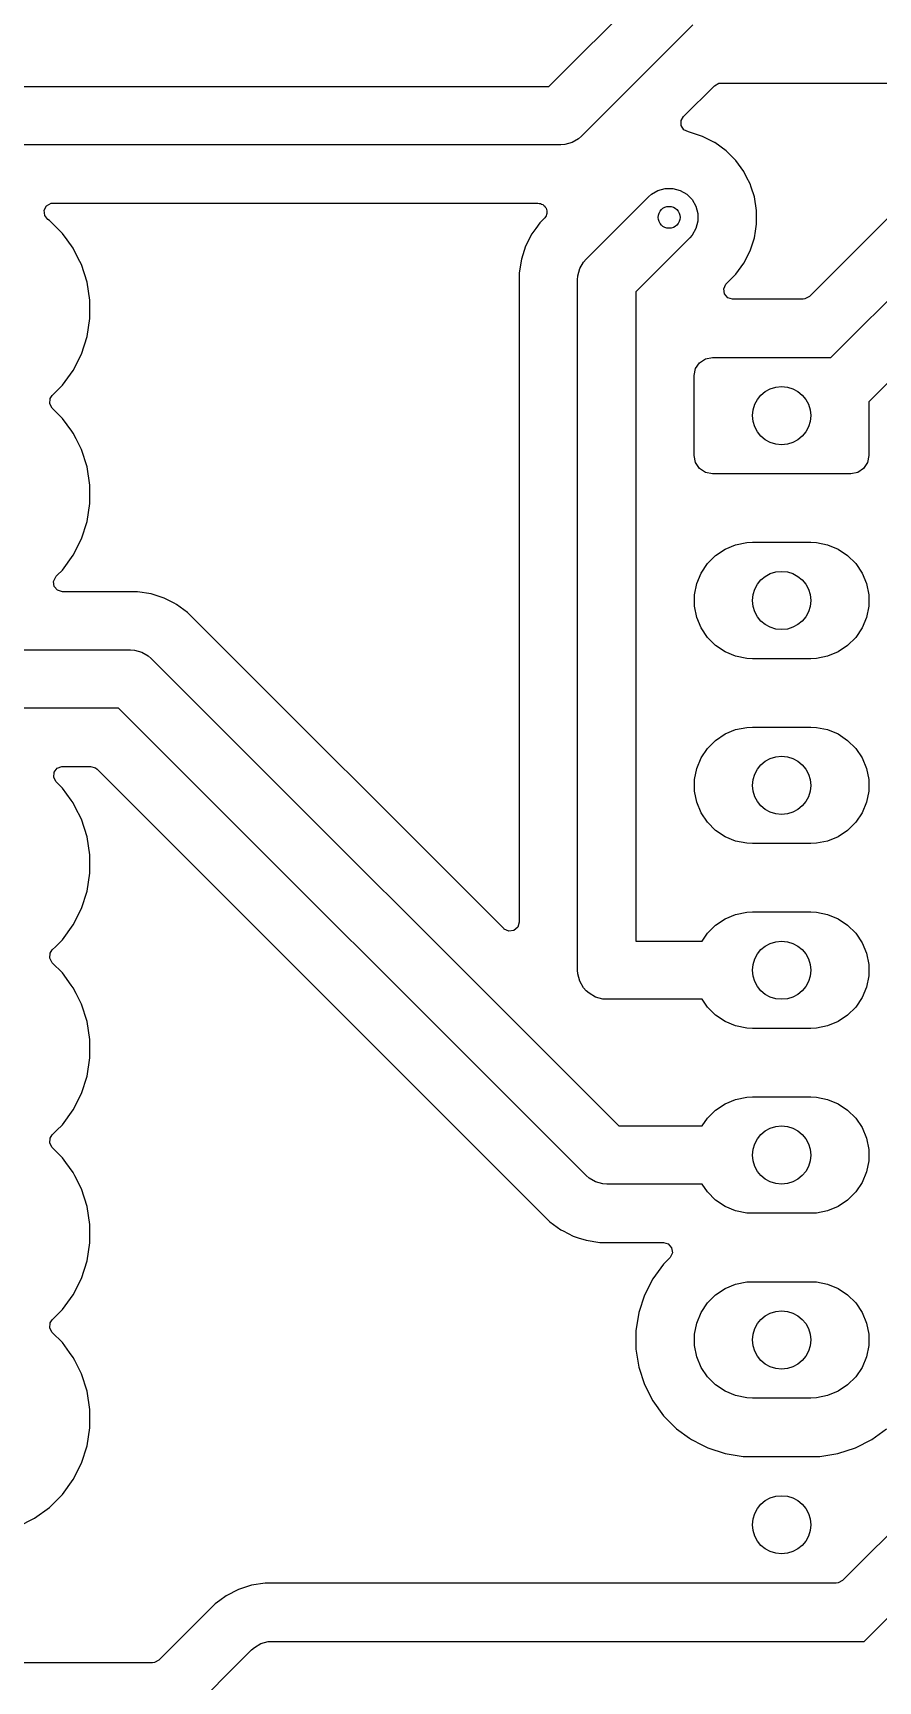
# Model space of a CAD drawing. Extents: x 44.5 to 133, y -119 to -55.5.
# Drawn here: x 92.22 to 103.82, y -106.31 to -83.66 of the extents above; entities that cross this region are included whole.
import ezdxf

# ---------------------------------------------------------------- set-up
doc = ezdxf.new("R2010")
doc.units = 0
doc.layers.add('BLACK', color=7, linetype='CONTINUOUS')

msp = doc.modelspace()

# ---------------------------------------------------------------- linework, layer by layer
at = {"layer": 'BLACK', "linetype": 'CONTINUOUS'}
for p, q in [((103.177514, -88.12), (109.054557, -82.242958)), ((99.303114, -84.3986), (100.834257, -82.867457)), ((109.503085, -82.9258), (103.7, -88.728885)), ((101.282786, -83.5503), (99.751643, -85.081443)), ((84.8663, -84.3986), (99.303114, -84.3986)), ((101.153077, -84.812086), (101.578045, -84.387119)), ((101.578045, -84.387119), (101.639368, -84.353634)), ((101.639368, -84.353634), (101.665726, -84.3508)), ((101.665726, -84.3508), (105.515274, -84.3508)), ((105.602955, -84.562481), (102.882255, -87.283181)), ((101.121295, -84.932994), (101.122295, -84.863131)), ((101.122295, -84.863131), (101.153077, -84.812086)), ((99.712305, -85.115941), (99.621874, -85.168152)), ((99.751643, -85.081443), (99.712305, -85.115941)), ((101.158225, -84.992306), (101.121295, -84.932994)), ((101.221359, -85.022238), (101.158225, -84.992306)), ((101.23602, -85.02456), (101.221359, -85.022238)), ((101.415736, -85.082954), (101.23602, -85.02456)), ((101.580131, -85.166718), (101.415736, -85.082954)), ((99.4688, -85.1986), (84.8663, -85.1986)), ((99.52101, -85.195178), (99.4688, -85.1986)), ((99.621874, -85.168152), (99.52101, -85.195178)), ((101.584099, -85.16874), (101.580131, -85.166718)), ((101.736973, -85.27981), (101.584099, -85.16874)), ((101.87059, -85.413427), (101.736973, -85.27981)), ((101.98166, -85.566301), (101.87059, -85.413427)), ((102.020135, -85.641813), (101.98166, -85.566301)), ((100.801826, -85.825948), (100.90269, -85.798922)), ((100.90269, -85.798922), (101.00711, -85.798922)), ((101.00711, -85.798922), (101.107974, -85.825948)), ((102.067445, -85.734663), (102.020135, -85.641813)), ((102.067445, -85.734665), (102.067445, -85.734663)), ((102.067447, -85.734668), (102.067445, -85.734665)), ((102.081797, -85.778834), (102.067447, -85.734668)), ((102.12584, -85.914381), (102.081797, -85.778834)), ((92.372281, -86.098474), (92.404887, -86.036679)), ((92.404887, -86.036679), (92.465726, -86.002322)), ((92.465726, -86.002322), (92.493811, -85.9991)), ((92.493811, -85.9991), (99.154174, -85.9991)), ((99.154174, -85.9991), (99.170644, -86.003936)), ((99.170644, -86.003936), (99.187809, -86.003749)), ((99.187809, -86.003749), (99.203473, -86.013575)), ((99.203473, -86.013575), (99.221213, -86.018785)), ((99.221213, -86.018785), (99.232452, -86.031756)), ((99.232452, -86.031756), (99.246996, -86.04088)), ((99.246996, -86.04088), (99.254861, -86.057617)), ((99.814557, -86.770157), (100.672057, -85.912657)), ((100.672057, -85.912657), (100.711395, -85.878159)), ((100.711395, -85.878159), (100.801826, -85.825948)), ((101.107974, -85.825948), (101.198405, -85.878159)), ((101.198405, -85.878159), (101.272241, -85.951995)), ((101.272241, -85.951995), (101.324452, -86.042426)), ((101.324452, -86.042426), (101.351478, -86.14329)), ((102.1554, -86.101013), (102.12584, -85.914381)), ((92.37826, -86.168088), (92.372281, -86.098474)), ((92.420925, -86.223418), (92.37826, -86.168088)), ((92.442654, -86.239205), (92.420925, -86.223418)), ((92.620794, -86.417345), (92.442654, -86.239205)), ((99.18171, -86.270926), (99.12611, -86.347453)), ((99.245469, -86.207166), (99.18171, -86.270926)), ((99.248767, -86.203276), (99.245469, -86.207166)), ((99.267524, -86.173378), (99.248767, -86.203276)), ((99.254861, -86.057617), (99.266968, -86.071589)), ((99.266968, -86.071589), (99.26941, -86.088578)), ((99.269781, -86.15636), (99.267524, -86.173378)), ((99.26941, -86.088578), (99.276712, -86.104115)), ((99.276912, -86.140747), (99.269781, -86.15636)), ((99.276712, -86.104115), (99.27428, -86.122445)), ((99.27428, -86.122445), (99.276912, -86.140747)), ((101.351478, -86.24771), (101.324452, -86.348574)), ((101.351478, -86.14329), (101.351478, -86.24771)), ((102.1554, -86.289987), (102.1554, -86.101013)), ((92.620798, -86.41735), (92.620794, -86.417345)), ((92.685239, -86.506046), (92.620798, -86.41735)), ((99.07064, -86.4238), (98.984854, -86.592163)), ((99.123385, -86.351204), (99.07064, -86.4238)), ((99.12611, -86.347453), (99.123385, -86.351204)), ((101.237743, -86.478343), (100.4974, -87.218686)), ((101.272241, -86.439005), (101.237743, -86.478343)), ((101.324452, -86.348574), (101.272241, -86.439005)), ((102.067447, -86.656332), (102.12584, -86.476618)), ((102.12584, -86.476618), (102.140476, -86.384211)), ((102.140476, -86.384211), (102.1554, -86.289987)), ((92.76887, -86.621155), (92.685239, -86.506046)), ((92.839859, -86.760478), (92.76887, -86.621155)), ((98.984854, -86.592163), (98.926459, -86.771881)), ((101.98166, -86.824699), (102.067447, -86.656332)), ((92.883239, -86.845616), (92.839859, -86.760478)), ((92.883239, -86.845618), (92.883239, -86.845616)), ((92.883241, -86.845621), (92.883239, -86.845618)), ((92.96109, -87.085215), (92.883241, -86.845621)), ((98.926459, -86.771881), (98.8969, -86.958513)), ((99.700822, -87.00079), (99.727848, -86.899927)), ((99.727848, -86.899926), (99.780059, -86.809495)), ((99.727848, -86.899927), (99.727848, -86.899926)), ((99.780059, -86.809495), (99.814557, -86.770157)), ((101.87059, -86.977574), (101.98166, -86.824699)), ((93.0005, -87.334038), (92.96109, -87.085215)), ((98.8969, -86.958513), (98.8969, -95.881474)), ((99.6974, -87.053), (99.700822, -87.00079)), ((99.6974, -96.5391), (99.6974, -87.053)), ((101.705288, -87.177853), (101.734313, -87.114297)), ((101.715232, -87.247011), (101.705288, -87.177853)), ((101.734313, -87.114297), (101.740345, -87.107819)), ((101.740345, -87.107819), (101.784874, -87.06329)), ((101.784874, -87.06329), (101.87059, -86.977574)), ((93.0005, -87.585962), (93.0005, -87.334038)), ((100.4974, -87.218686), (100.4974, -96.14)), ((101.760987, -87.299815), (101.715232, -87.247011)), ((101.828026, -87.3195), (101.760987, -87.299815)), ((102.794574, -87.3195), (101.828026, -87.3195)), ((102.820932, -87.316666), (102.794574, -87.3195)), ((102.882255, -87.283181), (102.820932, -87.316666)), ((92.96109, -87.834785), (93.0005, -87.585962)), ((92.883241, -88.074379), (92.96109, -87.834785)), ((92.76887, -88.298845), (92.883241, -88.074379)), ((92.620793, -88.502656), (92.76887, -88.298845)), ((101.3, -88.37), (101.31903, -88.274329)), ((101.31903, -88.274329), (101.373223, -88.193223)), ((101.373223, -88.193223), (101.454329, -88.13903)), ((101.454329, -88.13903), (101.55, -88.12)), ((101.55, -88.12), (103.177514, -88.12)), ((92.48113, -88.642319), (92.620793, -88.502656)), ((101.3, -89.47), (101.3, -88.37)), ((92.447645, -88.756358), (92.452629, -88.686666)), ((92.48113, -88.817681), (92.447645, -88.756358)), ((92.452629, -88.686666), (92.48113, -88.642319)), ((103.7, -88.728885), (103.7, -89.47)), ((92.620794, -88.957345), (92.48113, -88.817681)), ((92.620798, -88.95735), (92.620794, -88.957345)), ((92.749952, -89.135117), (92.620798, -88.95735)), ((92.76887, -89.161155), (92.749952, -89.135117)), ((92.808639, -89.239207), (92.76887, -89.161155)), ((92.883239, -89.385616), (92.808639, -89.239207)), ((92.883239, -89.385618), (92.883239, -89.385616)), ((92.883241, -89.385621), (92.883239, -89.385618)), ((92.96109, -89.625215), (92.883241, -89.385621)), ((93.0005, -89.874038), (92.96109, -89.625215)), ((101.31903, -89.565671), (101.3, -89.47)), ((101.373223, -89.646777), (101.31903, -89.565671)), ((101.454329, -89.70097), (101.373223, -89.646777)), ((103.626777, -89.646777), (103.545671, -89.70097)), ((103.68097, -89.565671), (103.626777, -89.646777)), ((103.7, -89.47), (103.68097, -89.565671)), ((93.0005, -90.125962), (93.0005, -89.874038)), ((101.55, -89.72), (101.454329, -89.70097)), ((103.45, -89.72), (101.55, -89.72)), ((103.545671, -89.70097), (103.45, -89.72)), ((92.96109, -90.374785), (93.0005, -90.125962)), ((92.883241, -90.614379), (92.96109, -90.374785)), ((92.76887, -90.838845), (92.883241, -90.614379)), ((101.592485, -90.841592), (101.722883, -90.754463)), ((101.722883, -90.754463), (101.867772, -90.694448)), ((101.867772, -90.694448), (102.021586, -90.663852)), ((102.021586, -90.663852), (102.1, -90.66)), ((102.1, -90.66), (102.9, -90.66)), ((102.9, -90.66), (102.978414, -90.663852)), ((102.978414, -90.663852), (103.132228, -90.694448)), ((103.132228, -90.694448), (103.277117, -90.754463)), ((103.277117, -90.754463), (103.407515, -90.841592)), ((92.620793, -91.042656), (92.76887, -90.838845)), ((101.394463, -91.082883), (101.481592, -90.952485)), ((101.481592, -90.952485), (101.592485, -90.841592)), ((103.407515, -90.841592), (103.518408, -90.952485)), ((103.518408, -90.952485), (103.605537, -91.082883)), ((92.500573, -91.197853), (92.529598, -91.134297)), ((92.510517, -91.267011), (92.500573, -91.197853)), ((92.529598, -91.134297), (92.53563, -91.127819)), ((92.53563, -91.127819), (92.550904, -91.112545)), ((92.550904, -91.112545), (92.620793, -91.042656)), ((101.303852, -91.381586), (101.334448, -91.227772)), ((101.334448, -91.227772), (101.394463, -91.082883)), ((103.605537, -91.082883), (103.665552, -91.227772)), ((103.665552, -91.227772), (103.696148, -91.381586)), ((92.556272, -91.319815), (92.510517, -91.267011)), ((92.623311, -91.3395), (92.556272, -91.319815)), ((93.652781, -91.3395), (92.623311, -91.3395)), ((93.652786, -91.3395), (93.652781, -91.3395)), ((93.839418, -91.369059), (93.652786, -91.3395)), ((94.019136, -91.427454), (93.839418, -91.369059)), ((94.156313, -91.49735), (94.019136, -91.427454)), ((101.303852, -91.538414), (101.303852, -91.381586)), ((103.696148, -91.381586), (103.696148, -91.538414)), ((94.187499, -91.51324), (94.156313, -91.49735)), ((94.340374, -91.62431), (94.187499, -91.51324)), ((94.340376, -91.624312), (94.340374, -91.62431)), ((98.685219, -95.969155), (94.340376, -91.624312)), ((101.334448, -91.692228), (101.303852, -91.538414)), ((101.394463, -91.837117), (101.334448, -91.692228)), ((103.665552, -91.692228), (103.605537, -91.837117)), ((103.696148, -91.538414), (103.665552, -91.692228)), ((101.481592, -91.967515), (101.394463, -91.837117)), ((103.605537, -91.837117), (103.518408, -91.967515)), ((92.090247, -92.14), (93.5583, -92.14)), ((93.5583, -92.14), (93.61051, -92.143422)), ((93.61051, -92.143422), (93.711374, -92.170448)), ((101.592485, -92.078408), (101.481592, -91.967515)), ((101.722883, -92.165537), (101.592485, -92.078408)), ((103.407515, -92.078408), (103.277117, -92.165537)), ((103.518408, -91.967515), (103.407515, -92.078408)), ((93.711374, -92.170448), (93.801805, -92.222659)), ((93.801805, -92.222659), (93.841143, -92.257157)), ((93.841143, -92.257157), (100.263985, -98.68)), ((101.867772, -92.225552), (101.722883, -92.165537)), ((102.021586, -92.256148), (101.867772, -92.225552)), ((102.1, -92.26), (102.021586, -92.256148)), ((102.9, -92.26), (102.1, -92.26)), ((102.978414, -92.256148), (102.9, -92.26)), ((103.132228, -92.225552), (102.978414, -92.256148)), ((103.277117, -92.165537), (103.132228, -92.225552)), ((93.392614, -92.94), (92.090247, -92.94)), ((99.815458, -99.362843), (93.392614, -92.94)), ((101.592485, -93.381592), (101.722883, -93.294463)), ((101.722883, -93.294463), (101.867772, -93.234448)), ((101.867772, -93.234448), (102.021586, -93.203852)), ((102.021586, -93.203852), (102.1, -93.2)), ((102.1, -93.2), (102.9, -93.2)), ((102.9, -93.2), (102.978414, -93.203852)), ((102.978414, -93.203852), (103.132228, -93.234448)), ((103.132228, -93.234448), (103.277117, -93.294463)), ((103.277117, -93.294463), (103.407515, -93.381592)), ((101.394463, -93.622883), (101.481592, -93.492485)), ((101.481592, -93.492485), (101.592485, -93.381592)), ((103.407515, -93.381592), (103.518408, -93.492485)), ((103.518408, -93.492485), (103.605537, -93.622883)), ((92.549001, -93.765233), (92.614465, -93.740816)), ((92.614465, -93.740816), (92.623311, -93.7405)), ((92.623311, -93.7405), (93.009674, -93.7405)), ((93.009674, -93.7405), (93.076713, -93.760185)), ((101.334448, -93.767772), (101.394463, -93.622883)), ((103.605537, -93.622883), (103.665552, -93.767772)), ((92.502145, -93.890858), (92.507129, -93.821166)), ((92.53563, -93.952181), (92.502145, -93.890858)), ((92.507129, -93.821166), (92.549001, -93.765233)), ((92.620794, -94.037345), (92.53563, -93.952181)), ((93.076713, -93.760185), (93.097355, -93.776819)), ((93.097355, -93.776819), (96.213871, -96.893334)), ((101.303852, -93.921586), (101.334448, -93.767772)), ((101.303852, -94.078414), (101.303852, -93.921586)), ((103.665552, -93.767772), (103.696148, -93.921586)), ((103.696148, -93.921586), (103.696148, -94.078414)), ((92.620798, -94.03735), (92.620794, -94.037345)), ((92.741392, -94.203334), (92.620798, -94.03735)), ((101.334448, -94.232228), (101.303852, -94.078414)), ((103.696148, -94.078414), (103.665552, -94.232228)), ((92.76887, -94.241155), (92.741392, -94.203334)), ((92.798308, -94.298931), (92.76887, -94.241155)), ((92.883239, -94.465616), (92.798308, -94.298931)), ((101.394463, -94.377117), (101.334448, -94.232228)), ((101.481592, -94.507515), (101.394463, -94.377117)), ((103.605537, -94.377117), (103.518408, -94.507515)), ((103.665552, -94.232228), (103.605537, -94.377117)), ((92.883239, -94.465618), (92.883239, -94.465616)), ((92.883241, -94.465621), (92.883239, -94.465618)), ((92.96109, -94.705215), (92.883241, -94.465621)), ((101.592485, -94.618408), (101.481592, -94.507515)), ((101.722883, -94.705537), (101.592485, -94.618408)), ((103.407515, -94.618408), (103.277117, -94.705537)), ((103.518408, -94.507515), (103.407515, -94.618408)), ((93.0005, -94.954038), (92.96109, -94.705215)), ((101.867772, -94.765552), (101.722883, -94.705537)), ((102.021586, -94.796148), (101.867772, -94.765552)), ((102.1, -94.8), (102.021586, -94.796148)), ((102.9, -94.8), (102.1, -94.8)), ((102.978414, -94.796148), (102.9, -94.8)), ((103.132228, -94.765552), (102.978414, -94.796148)), ((103.277117, -94.705537), (103.132228, -94.765552)), ((93.0005, -95.205962), (93.0005, -94.954038)), ((92.96109, -95.454785), (93.0005, -95.205962)), ((92.883241, -95.694379), (92.96109, -95.454785)), ((92.76887, -95.918845), (92.883241, -95.694379)), ((101.722883, -95.834463), (101.867772, -95.774448)), ((101.867772, -95.774448), (102.021586, -95.743852)), ((102.021586, -95.743852), (102.1, -95.74)), ((102.1, -95.74), (102.9, -95.74)), ((102.9, -95.74), (102.978414, -95.743852)), ((102.978414, -95.743852), (103.132228, -95.774448)), ((103.132228, -95.774448), (103.277117, -95.834463)), ((92.620793, -96.122656), (92.76887, -95.918845)), ((98.691697, -95.975187), (98.685219, -95.969155)), ((98.755253, -96.004212), (98.691697, -95.975187)), ((98.824411, -95.994268), (98.755253, -96.004212)), ((98.877215, -95.948513), (98.824411, -95.994268)), ((98.8969, -95.881474), (98.877215, -95.948513)), ((101.481592, -96.032485), (101.592485, -95.921592)), ((101.592485, -95.921592), (101.722883, -95.834463)), ((103.277117, -95.834463), (103.407515, -95.921592)), ((103.407515, -95.921592), (103.518408, -96.032485)), ((92.48113, -96.262319), (92.529877, -96.213572)), ((92.529877, -96.213572), (92.620793, -96.122656)), ((100.4974, -96.14), (101.409753, -96.14)), ((101.409753, -96.14), (101.481592, -96.032485)), ((103.518408, -96.032485), (103.605537, -96.162883)), ((103.605537, -96.162883), (103.665552, -96.307772)), ((92.447645, -96.376358), (92.452629, -96.306666)), ((92.48113, -96.437681), (92.447645, -96.376358)), ((92.452629, -96.306666), (92.48113, -96.262319)), ((92.620794, -96.577345), (92.48113, -96.437681)), ((103.665552, -96.307772), (103.696148, -96.461586)), ((103.696148, -96.461586), (103.696148, -96.618414)), ((92.620798, -96.57735), (92.620794, -96.577345)), ((92.741392, -96.743334), (92.620798, -96.57735)), ((99.700822, -96.59131), (99.6974, -96.5391)), ((99.727848, -96.692174), (99.700822, -96.59131)), ((99.780059, -96.782605), (99.727848, -96.692174)), ((103.696148, -96.618414), (103.665552, -96.772228)), ((92.76887, -96.781155), (92.741392, -96.743334)), ((92.808639, -96.859207), (92.76887, -96.781155)), ((92.883239, -97.005616), (92.808639, -96.859207)), ((96.213871, -96.893334), (99.316227, -99.99569)), ((99.814557, -96.821943), (99.780059, -96.782605)), ((99.815457, -96.822843), (99.814557, -96.821943)), ((99.854795, -96.857341), (99.815457, -96.822843)), ((99.945226, -96.909552), (99.854795, -96.857341)), ((100.04609, -96.936578), (99.945226, -96.909552)), ((103.605537, -96.917117), (103.518408, -97.047515)), ((103.665552, -96.772228), (103.605537, -96.917117)), ((92.883239, -97.005618), (92.883239, -97.005616)), ((92.883241, -97.005621), (92.883239, -97.005618)), ((92.96109, -97.245215), (92.883241, -97.005621)), ((100.0983, -96.94), (100.04609, -96.936578)), ((101.409753, -96.94), (100.0983, -96.94)), ((101.481592, -97.047515), (101.409753, -96.94)), ((101.592485, -97.158408), (101.481592, -97.047515)), ((103.518408, -97.047515), (103.407515, -97.158408)), ((93.0005, -97.494038), (92.96109, -97.245215)), ((101.722883, -97.245537), (101.592485, -97.158408)), ((101.867772, -97.305552), (101.722883, -97.245537)), ((102.021586, -97.336148), (101.867772, -97.305552)), ((102.1, -97.34), (102.021586, -97.336148)), ((102.9, -97.34), (102.1, -97.34)), ((102.978414, -97.336148), (102.9, -97.34)), ((103.132228, -97.305552), (102.978414, -97.336148)), ((103.277117, -97.245537), (103.132228, -97.305552)), ((103.407515, -97.158408), (103.277117, -97.245537)), ((93.0005, -97.745962), (93.0005, -97.494038)), ((92.96109, -97.994785), (93.0005, -97.745962)), ((92.883241, -98.234379), (92.96109, -97.994785)), ((92.76887, -98.458845), (92.883241, -98.234379)), ((92.620793, -98.662656), (92.76887, -98.458845)), ((101.481592, -98.572485), (101.592485, -98.461592)), ((101.592485, -98.461592), (101.722883, -98.374463)), ((101.722883, -98.374463), (101.867772, -98.314448)), ((101.867772, -98.314448), (102.021586, -98.283852)), ((102.021586, -98.283852), (102.1, -98.28)), ((102.1, -98.28), (102.9, -98.28)), ((102.9, -98.28), (102.978414, -98.283852)), ((102.978414, -98.283852), (103.132228, -98.314448)), ((103.132228, -98.314448), (103.277117, -98.374463)), ((103.277117, -98.374463), (103.407515, -98.461592)), ((103.407515, -98.461592), (103.518408, -98.572485)), ((92.542821, -98.740628), (92.620793, -98.662656)), ((100.263985, -98.68), (101.409753, -98.68)), ((101.409753, -98.68), (101.481592, -98.572485)), ((103.518408, -98.572485), (103.605537, -98.702883)), ((103.605537, -98.702883), (103.665552, -98.847772)), ((92.447645, -98.916358), (92.452629, -98.846666)), ((92.48113, -98.977681), (92.447645, -98.916358)), ((92.452629, -98.846666), (92.48113, -98.802319)), ((92.48113, -98.802319), (92.542821, -98.740628)), ((103.665552, -98.847772), (103.696148, -99.001586)), ((92.620794, -99.117345), (92.48113, -98.977681)), ((92.620798, -99.11735), (92.620794, -99.117345)), ((92.667107, -99.18109), (92.620798, -99.11735)), ((92.76887, -99.321155), (92.667107, -99.18109)), ((103.696148, -99.158414), (103.665552, -99.312228)), ((103.696148, -99.001586), (103.696148, -99.158414)), ((92.790518, -99.363642), (92.76887, -99.321155)), ((92.883239, -99.545616), (92.790518, -99.363642)), ((99.854795, -99.397341), (99.815458, -99.362843)), ((99.945226, -99.449552), (99.854795, -99.397341)), ((103.665552, -99.312228), (103.605537, -99.457117)), ((92.883239, -99.545618), (92.883239, -99.545616)), ((92.883241, -99.545621), (92.883239, -99.545618)), ((92.96109, -99.785215), (92.883241, -99.545621)), ((100.04609, -99.476578), (99.945226, -99.449552)), ((100.0983, -99.48), (100.04609, -99.476578)), ((101.409753, -99.48), (100.0983, -99.48)), ((101.481592, -99.587515), (101.409753, -99.48)), ((101.592485, -99.698408), (101.481592, -99.587515)), ((103.518408, -99.587515), (103.407515, -99.698408)), ((103.605537, -99.457117), (103.518408, -99.587515)), ((93.0005, -100.034038), (92.96109, -99.785215)), ((101.722883, -99.785537), (101.592485, -99.698408)), ((101.867772, -99.845552), (101.722883, -99.785537)), ((102.021586, -99.876148), (101.867772, -99.845552)), ((103.132228, -99.845552), (102.978414, -99.876148)), ((103.277117, -99.785537), (103.132228, -99.845552)), ((103.407515, -99.698408), (103.277117, -99.785537)), ((93.0005, -100.285962), (93.0005, -100.034038)), ((99.316227, -99.99569), (99.469101, -100.10676)), ((102.1, -99.88), (102.021586, -99.876148)), ((102.9, -99.88), (102.1, -99.88)), ((102.978414, -99.876148), (102.9, -99.88)), ((92.96109, -100.534785), (93.0005, -100.285962)), ((99.469101, -100.10676), (99.500295, -100.122654)), ((99.500295, -100.122654), (99.637463, -100.192545)), ((99.637463, -100.192545), (99.637465, -100.192545)), ((99.637465, -100.192545), (99.637468, -100.192547)), ((99.637468, -100.192547), (99.70706, -100.215159)), ((99.70706, -100.215159), (99.817181, -100.25094)), ((99.817181, -100.25094), (100.003814, -100.2805)), ((100.003814, -100.2805), (100.003819, -100.2805)), ((100.003819, -100.2805), (100.192782, -100.2805)), ((100.192782, -100.2805), (100.876689, -100.2805)), ((100.876689, -100.2805), (100.943728, -100.300185)), ((100.943728, -100.300185), (100.989483, -100.352989)), ((92.883241, -100.774379), (92.96109, -100.534785)), ((100.96437, -100.492181), (100.879205, -100.577345)), ((100.970402, -100.485703), (100.96437, -100.492181)), ((100.999427, -100.422147), (100.970402, -100.485703)), ((100.989483, -100.352989), (100.999427, -100.422147)), ((100.879201, -100.57735), (100.731132, -100.781151)), ((100.879205, -100.577345), (100.879201, -100.57735)), ((92.76887, -100.998845), (92.883241, -100.774379)), ((100.731132, -100.781151), (100.61676, -101.005616)), ((101.592485, -101.001592), (101.722883, -100.914463)), ((101.722883, -100.914463), (101.867772, -100.854448)), ((101.867772, -100.854448), (102.021586, -100.823852)), ((102.021586, -100.823852), (102.1, -100.82)), ((102.1, -100.82), (102.9, -100.82)), ((102.9, -100.82), (102.978414, -100.823852)), ((102.978414, -100.823852), (103.132228, -100.854448)), ((103.132228, -100.854448), (103.277117, -100.914463)), ((103.277117, -100.914463), (103.407515, -101.001592)), ((92.540467, -101.282982), (92.620793, -101.202656)), ((92.620793, -101.202656), (92.76887, -100.998845)), ((100.61676, -101.005616), (100.53891, -101.245214)), ((101.394463, -101.242883), (101.481592, -101.112485)), ((101.481592, -101.112485), (101.592485, -101.001592)), ((103.407515, -101.001592), (103.518408, -101.112485)), ((103.518408, -101.112485), (103.605537, -101.242883)), ((92.447645, -101.456358), (92.452629, -101.386666)), ((92.452629, -101.386666), (92.48113, -101.342319)), ((92.48113, -101.342319), (92.540467, -101.282982)), ((100.53891, -101.245214), (100.4995, -101.494038)), ((101.303852, -101.541586), (101.334448, -101.387772)), ((101.334448, -101.387772), (101.394463, -101.242883)), ((103.605537, -101.242883), (103.665552, -101.387772)), ((103.665552, -101.387772), (103.696148, -101.541586)), ((92.48113, -101.517681), (92.447645, -101.456358)), ((92.620794, -101.657345), (92.48113, -101.517681)), ((92.620798, -101.65735), (92.620794, -101.657345)), ((92.720295, -101.794297), (92.620798, -101.65735)), ((100.4995, -101.494038), (100.4995, -101.745961)), ((101.303852, -101.698414), (101.303852, -101.541586)), ((103.696148, -101.541586), (103.696148, -101.698414)), ((92.76887, -101.861155), (92.720295, -101.794297)), ((92.790518, -101.903642), (92.76887, -101.861155)), ((100.4995, -101.745961), (100.53891, -101.994785)), ((101.334448, -101.852228), (101.303852, -101.698414)), ((101.394463, -101.997117), (101.334448, -101.852228)), ((106.481481, -101.781055), (103.337655, -104.924881)), ((103.665552, -101.852228), (103.605537, -101.997117)), ((103.696148, -101.698414), (103.665552, -101.852228)), ((92.883239, -102.085616), (92.790518, -101.903642)), ((92.883239, -102.085618), (92.883239, -102.085616)), ((92.883241, -102.085621), (92.883239, -102.085618)), ((92.96109, -102.325215), (92.883241, -102.085621)), ((100.53891, -101.994785), (100.61676, -102.234383)), ((101.481592, -102.127515), (101.394463, -101.997117)), ((101.592485, -102.238408), (101.481592, -102.127515)), ((103.518408, -102.127515), (103.407515, -102.238408)), ((103.605537, -101.997117), (103.518408, -102.127515)), ((103.632914, -105.7617), (107.3183, -102.076314)), ((93.0005, -102.574038), (92.96109, -102.325215)), ((100.61676, -102.234383), (100.731132, -102.458848)), ((101.722883, -102.325537), (101.592485, -102.238408)), ((101.867772, -102.385552), (101.722883, -102.325537)), ((103.277117, -102.325537), (103.132228, -102.385552)), ((103.407515, -102.238408), (103.277117, -102.325537)), ((93.0005, -102.825962), (93.0005, -102.574038)), ((100.731132, -102.458848), (100.879201, -102.662649)), ((102.021586, -102.416148), (101.867772, -102.385552)), ((102.1, -102.42), (102.021586, -102.416148)), ((102.9, -102.42), (102.1, -102.42)), ((102.978414, -102.416148), (102.9, -102.42)), ((103.132228, -102.385552), (102.978414, -102.416148)), ((100.879201, -102.662649), (100.879205, -102.662654)), ((100.879205, -102.662654), (101.057345, -102.840794)), ((92.96109, -103.074785), (93.0005, -102.825962)), ((101.057345, -102.840794), (101.05735, -102.840798)), ((101.05735, -102.840798), (101.233671, -102.968902)), ((101.233671, -102.968902), (101.261155, -102.98887)), ((101.261155, -102.98887), (101.404184, -103.061747)), ((103.514379, -103.103241), (103.738845, -102.98887)), ((103.738845, -102.98887), (103.942656, -102.840793)), ((92.883241, -103.314379), (92.96109, -103.074785)), ((101.404184, -103.061747), (101.485616, -103.103239)), ((101.485616, -103.103239), (101.485618, -103.103239)), ((101.485618, -103.103239), (101.485621, -103.103241)), ((101.485621, -103.103241), (101.725215, -103.18109)), ((101.725215, -103.18109), (101.974038, -103.2205)), ((101.974038, -103.2205), (101.974039, -103.2205)), ((101.974039, -103.2205), (103.025961, -103.2205)), ((103.025961, -103.2205), (103.025962, -103.2205)), ((103.025962, -103.2205), (103.274785, -103.18109)), ((103.274785, -103.18109), (103.514379, -103.103241)), ((92.76887, -103.538845), (92.883241, -103.314379)), ((92.620793, -103.742656), (92.76887, -103.538845)), ((92.238845, -104.06887), (92.442656, -103.920793)), ((92.442656, -103.920793), (92.620793, -103.742656)), ((92.014379, -104.183241), (92.238845, -104.06887)), ((95.041363, -105.049154), (94.873, -105.13494)), ((95.221081, -104.990759), (95.041363, -105.049154)), ((95.407714, -104.9612), (95.221081, -104.990759)), ((103.249974, -104.9612), (95.407714, -104.9612)), ((103.276332, -104.958366), (103.249974, -104.9612)), ((103.337655, -104.924881), (103.276332, -104.958366)), ((94.720124, -105.246012), (93.946755, -106.019381)), ((94.720125, -105.246012), (94.720124, -105.246012)), ((94.720127, -105.24601), (94.720125, -105.246012)), ((94.785779, -105.19831), (94.720127, -105.24601)), ((94.873, -105.13494), (94.785779, -105.19831)), ((94.242014, -106.8562), (95.219357, -105.878857)), ((95.219357, -105.878857), (95.258695, -105.844359)), ((95.258695, -105.844359), (95.349126, -105.792148)), ((95.349126, -105.792148), (95.44999, -105.765122)), ((95.44999, -105.765122), (95.5022, -105.7617)), ((95.5022, -105.7617), (103.632914, -105.7617)), ((93.859074, -106.0557), (73.793013, -106.0557)), ((93.885432, -106.052866), (93.859074, -106.0557)), ((93.946755, -106.019381), (93.885432, -106.052866))]:
    msp.add_line(p, q, dxfattribs=at)
at = {"layer": 'BLACK'}
for centre, radius in [((100.9549, -86.1955), 0.15), ((102.5, -88.92), 0.4), ((102.5, -91.46), 0.4), ((102.5, -94), 0.4), ((102.5, -96.54), 0.4), ((102.5, -99.08), 0.4), ((102.5, -101.62), 0.4), ((102.5, -104.16), 0.4)]:
    msp.add_circle(centre, radius, dxfattribs=at)
at = {"layer": 'WHITE'}
for centre, radius in [((100.9549, -86.1955), 0.15), ((102.5, -88.92), 0.4), ((102.5, -91.46), 0.4), ((102.5, -94), 0.4), ((102.5, -96.54), 0.4), ((102.5, -99.08), 0.4), ((102.5, -101.62), 0.4), ((102.5, -104.16), 0.4)]:
    msp.add_circle(centre, radius, dxfattribs=at)

doc.saveas('drawing.dxf')
